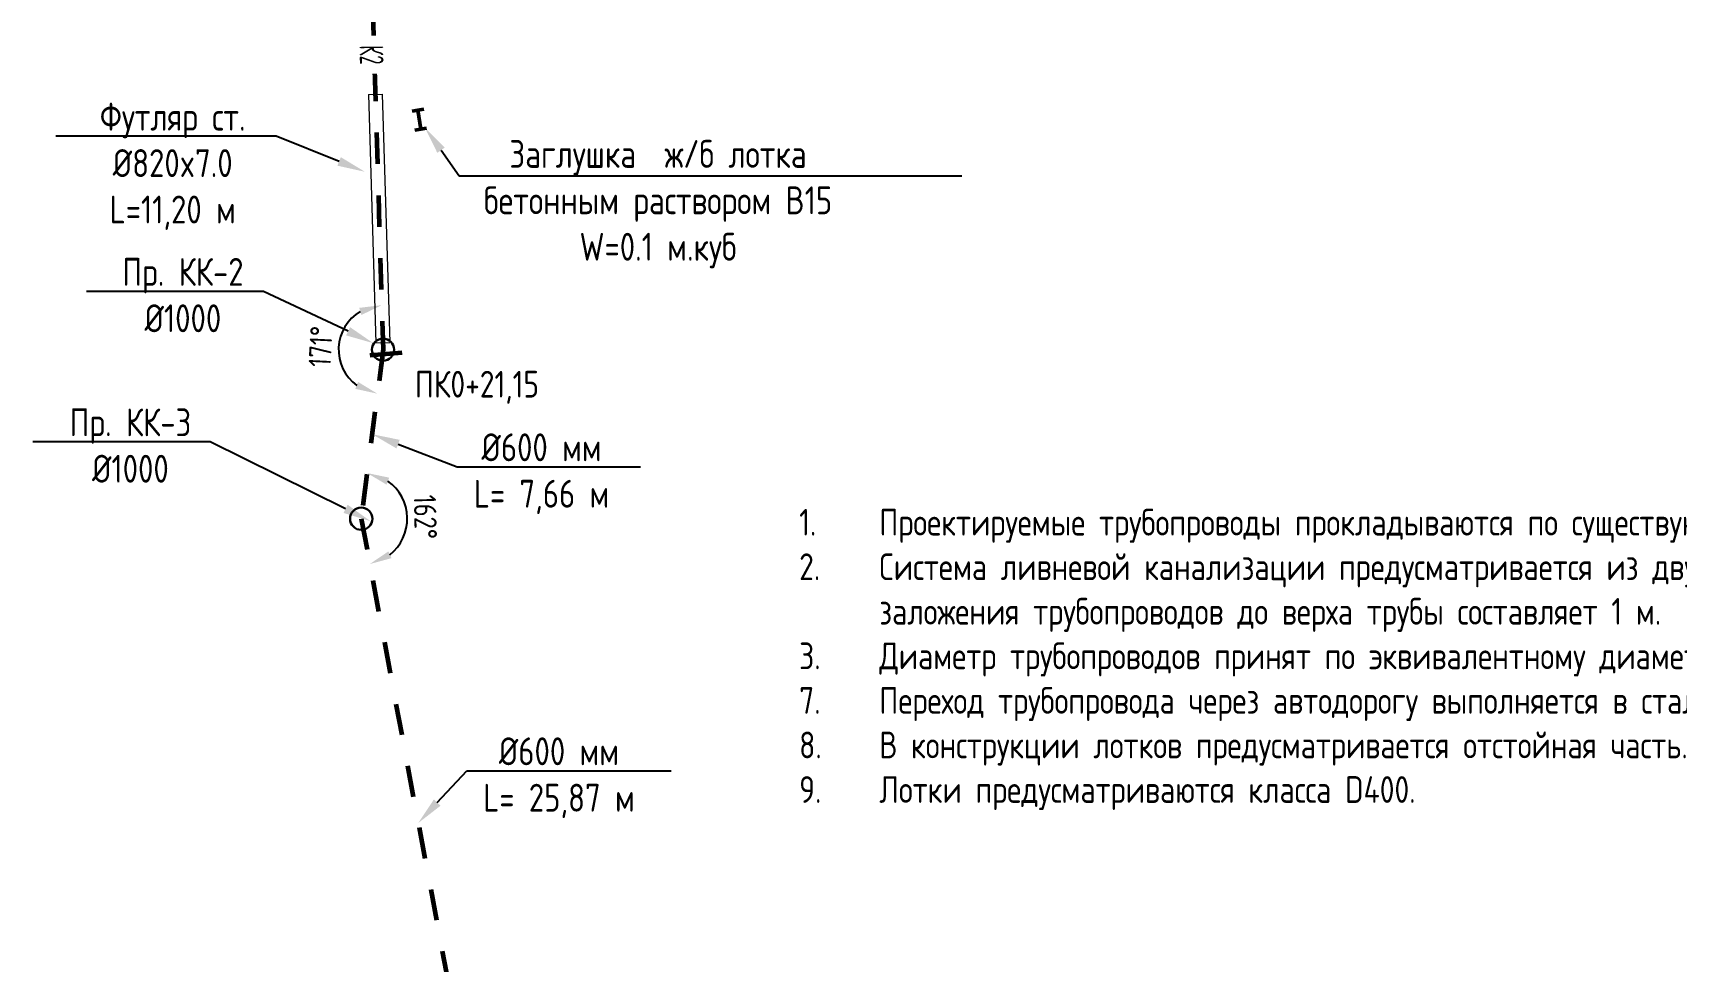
# Model space of a CAD drawing. Header units: millimetres. Extents: x 24859265 to 26550985, y 32092698 to 33532929.
# Drawn here: x 25903132 to 25976955, y 33300070 to 33341747 of the extents above; entities that cross this region are included whole.
import ezdxf
from ezdxf import colors
from ezdxf.entities.mleader import LeaderData, LeaderLine
from ezdxf.math import Vec2, Vec3

# ---------------------------------------------------------------- set-up
doc = ezdxf.new("R2010")
doc.units = ezdxf.units.MM
doc.linetypes.add('Штриховая', pattern=[2822.222233, 1411.111116, -1411.111116])
for name, color, linetype, lineweight in [('Text blocks_Ном._пера__28', 7, 'Continuous', 13), ('ВК_Текст', 7, 'Continuous', 25), ('Колодца К2', 30, 'Continuous', 30), ('Пикеты', 1, 'Continuous', 60), ('Труба К2', 7, 'Continuous', 60)]:
    doc.layers.add(name, color=color, linetype=linetype, lineweight=lineweight)
doc.layers.add('Выноски', color=7, linetype='Continuous')
doc.styles.add('GOST 2.304', font='GOST_0.TTF')
doc.styles.add('GOST_100', font='cs_gost2304.shx', dxfattribs={"width": 0.7, "height": 300})
doc.styles.get("Standard").update_dxf_attribs({"font": 'arial.ttf'})
doc.dimstyles.new('ISO-25', dxfattribs={"dimtxt": 2.5, "dimasz": 2.5, "dimexe": 1.25, "dimexo": 0.625, "dimtad": 1, "dimtxsty": 'Standard', "dimcen": 2.5, "dimadec": 0, "dimazin": 0, "dimtfac": 1, "dimtmove": 0, "dimatfit": 3, "dimfxl": 1, "dimarcsym": 0})

# ---------------------------------------------------------------- blocks, each defined once
blk = doc.blocks.new('*U4')
at = {"color": 255}
blk.add_wipeout([(-200, 125), (200, 125), (200, -125), (-200, -125)], dxfattribs=at)
at = {"layer": 'ВК_Текст', "insert": (0, 0), "char_height": 250, "attachment_point": 5, "style": 'GOST_100'}
blk.add_mtext('К2', dxfattribs=at)
blk = doc.blocks.new('*D26')
at = {"color": 0, "lineweight": -2, "transparency": 16777216}
blk.add_arc((25917882, 33319932), 2070, 308.57593, 54.69492, dxfattribs=at)
at = {"color": 0, "transparency": 16777216}
for points in [[(25919018, 33321466), (25919140, 33321777), (25918147, 33321985)], [(25919243, 33318162), (25919104, 33318465), (25918264, 33317897)]]:
    blk.add_solid(points, dxfattribs=at)
at = {"color": 0, "transparency": 16777216, "insert": (25920765, 33320014), "char_height": 1000, "attachment_point": 5, "rotation": 271.63543, "style": 'GOST 2.304'}
blk.add_mtext('162°', dxfattribs=at)
blk = doc.blocks.new('*D64')
at = {"color": 0, "lineweight": -2, "transparency": 16777216}
blk.add_arc((25918862, 33327526), 1995, 120.75201, 233.62197, dxfattribs=at)
at = {"color": 0, "transparency": 16777216}
for points in [[(25917796, 33329401), (25917889, 33329081), (25918802, 33329521)], [(25917741, 33326075), (25917617, 33325765), (25918607, 33325548)]]:
    blk.add_solid(points, dxfattribs=at)
at = {"color": 0, "transparency": 16777216, "insert": (25916058, 33327664), "char_height": 1000, "attachment_point": 5, "rotation": 87.18699, "style": 'GOST 2.304'}
blk.add_mtext('171°', dxfattribs=at)

msp = doc.modelspace()

# ---------------------------------------------------------------- linework, layer by layer
at = {"color": 6, "lineweight": 20}
for p, q in [((25918206.7792, 33338977.176), (25918827.2606, 33338995.8794)), ((25918206.7792, 33338977.176), (25918542.8987, 33327826.4721)), ((25918827.2606, 33338995.8794), (25919163.3802, 33327845.1755)), ((25918542.8987, 33327826.4721), (25919163.3802, 33327845.1755))]:
    msp.add_line(p, q, dxfattribs=at)
at = {"color": 18, "lineweight": 50, "true_color": 0x000000}
for p, q in [((25920430.6137, 33338276.0827), (25920168.9348, 33338236.501)), ((25920430.6137, 33338276.0827), (25920692.2927, 33338315.6643)), ((25920430.6137, 33338276.0827), (25920559.5117, 33337423.9233)), ((25920559.5117, 33337423.9233), (25920297.8327, 33337384.3417)), ((25920559.5117, 33337423.9233), (25920821.1907, 33337463.505))]:
    msp.add_line(p, q, dxfattribs=at)
at = {"layer": 'Колодца К2'}
for centre in [(25918862.4638, 33327526.4893), (25917882.4738, 33319931.7753)]:
    msp.add_circle(centre, 500, dxfattribs=at)
at = {"layer": 'Пикеты'}
msp.add_line((25918282.7321, 33327276.4658), (25919729.531, 33327394.9135), dxfattribs=at)
at = {"layer": 'Труба К2', "linetype": 'Штриховая'}
msp.add_lwpolyline([(25918228.5269, 33348557.2303), (25918862.4638, 33327526.4893), (25917882.4738, 33319931.7753), (25922657.7862, 33294472.7016), (25925609.9482, 33278733.5618), (25923978.596, 33278402.6815), (25929957.4373, 33233549.4491), (25931650.8083, 33222084.7906)], dxfattribs=at)

# ---------------------------------------------------------------- texts
at = {"layer": 'Text blocks_Ном._пера__28', "insert": (25936357.1302, 33320377.7205), "char_height": 1200, "attachment_point": 1, "style": 'GOST 2.304'}
msp.add_mtext_dynamic_manual_height_columns('\\pi-3600,l4800,t4800;1.^IПроектируемые трубопроводы прокладываются по существующей трассировке.\\P2.^IСистема ливневой канализации предусматривается из двухслойных гофрированных полипропиленовых труб; минимальная глубина заложения трубопроводов до верха трубы составляет 1 м.\\P3.^IДиаметр трубопроводов принят по эквивалентному диаметру существующих эксплуатируемых лотков и труб.\\P7.^IПереход трубопровода через автодорогу выполняется в стальном футляре по ГОСТ 10704-91 с внутренней и наружной антикоррозионной защитой.\\P8.^IВ конструкции лотков предусматривается отстойная часть.\\P9.^IЛотки предусматриваются класса D400.', width=93446.891347, gutter_width=12.5, heights=[0], dxfattribs=at)
at = {"layer": 'Пикеты', "style": 'GOST 2.304'}
msp.add_text('ПК0+21,15', height=1200, dxfattribs=at).set_placement((25920292.0754, 33325373.2597))

# ---------------------------------------------------------------- dimensions: what is measured, and where the dimension line sits
dim = msp.add_angular_dim_2l(base=(25919753.0675, 33319044.8092), line1=((25917882.4738, 33319931.7753), (25922657.7862, 33294472.7016)), line2=((25918862.4638, 33327526.4893), (25917882.4738, 33319931.7753)), dimstyle='ISO-25', override={"dimscale": 500, "dimtxt": 2, "dimasz": 2, "dimtxsty": 'GOST 2.304'})
dim.commit()
dim.dimension.update_dxf_attribs({"geometry": '*D26', "text_midpoint": (25920764.7387, 33320014.0678)})

# ---------------------------------------------------------------- leaders
at = {"layer": 'Выноски', "color": 0, "lineweight": -2}
ml = msp.add_multileader_mtext('Standard', dxfattribs=at)
ml.set_content('{\\C0;Футляр ст.\\P%%C820x7.0\\PL=11,20 м}', color=5, style='GOST 2.304')
ml.set_leader_properties(lineweight=-3)
ml.build(insert=Vec2(0, 0))
ml.multileader.update_dxf_attribs({"text_left_attachment_type": 6, "text_right_attachment_type": 6, "dogleg_length": 1, "arrow_head_size": 1250, "scale": 500})
ctx = ml.context
ctx.base_point, ctx.scale, ctx.char_height, ctx.arrow_head_size, ctx.landing_gap_size, ctx.plane_origin = Vec3(25904863.6842, 33337108.6248, -4000), 500, 1250, 1250, 900, Vec3(25903009.9284, 33317930.5202, -4000)
ctx.left_attachment, ctx.right_attachment, ctx.text_align_type = 6, 6, 1
notes = []
notes.append((ctx, [(1, (1, 1, 0), (25914063.389, 33337108.6248, -4000), (-1, 0), 99.8478, [(1, [(25918050.5606, 33335510.2297, -4000)], 0, [])])]))
ctx.mtext.insert, ctx.mtext.alignment, ctx.mtext.flow_direction = Vec3(25909413.6127, 33338608.6248, -4000), 2, 5
ml = msp.add_multileader_mtext('Standard', dxfattribs=at)
ml.set_content('{\\C0;Заглушка  ж/б лотка\\Pбетонным раствором B15\\PW=0.1 м.куб}', color=5, style='GOST 2.304')
ml.set_leader_properties(lineweight=-3)
ml.build(insert=Vec2(0, 0))
ml.multileader.update_dxf_attribs({"text_left_attachment_type": 6, "text_right_attachment_type": 6, "dogleg_length": 1, "arrow_head_size": 1250, "scale": 500})
ctx = ml.context
ctx.base_point, ctx.scale, ctx.char_height, ctx.arrow_head_size, ctx.landing_gap_size, ctx.plane_origin = Vec3(25922389.4317, 33335330.7233), 500, 1250, 1250, 900, Vec3(25919704.0298, 33315500.3484)
ctx.left_attachment, ctx.right_attachment, ctx.text_align_type = 6, 6, 1
notes.append((ctx, [(0, (1, 1, 0), (25922289.5839, 33335330.7233), (1, 0), 99.8478, [(1, [(25920742.6947, 33337497.0168)], 0, [])])]))
ctx.mtext.insert, ctx.mtext.alignment, ctx.mtext.flow_direction = Vec3(25931216.9692, 33336937.228), 2, 5
ml = msp.add_multileader_mtext('Standard', dxfattribs=at)
ml.set_content('{\\C0;Пр. КК-2\\P%%C1000}', color=5, style='GOST 2.304')
ml.set_leader_properties(lineweight=-3)
ml.build(insert=Vec2(0, 0))
ml.multileader.update_dxf_attribs({"text_left_attachment_type": 6, "text_right_attachment_type": 6, "dogleg_length": 1, "arrow_head_size": 1250, "scale": 500})
ctx = ml.context
ctx.base_point, ctx.scale, ctx.char_height, ctx.arrow_head_size, ctx.landing_gap_size, ctx.plane_origin = Vec3(25906345.7416, 33330141.2142, 4288), 500, 1250, 1250, 900, Vec3(25919068.1027, 33312506.5853, 4288)
ctx.left_attachment, ctx.right_attachment, ctx.text_align_type = 6, 6, 1
notes.append((ctx, [(1, (1, 1, 0), (25913496.6615, 33330141.2142, 4288), (-1, 0), 99.8478, [(1, [(25918425.8579, 33327813.8006, 4288)], 0, [])])]))
ctx.mtext.insert, ctx.mtext.alignment, ctx.mtext.flow_direction = Vec3(25909871.2777, 33331641.2142, 4288), 2, 5
ml = msp.add_multileader_mtext('Standard', dxfattribs=at)
ml.set_content('{\\C0;Пр. КК-3\\P%%C1000}', color=5, style='GOST 2.304')
ml.set_leader_properties(lineweight=-3)
ml.build(insert=Vec2(0, 0))
ml.multileader.update_dxf_attribs({"text_left_attachment_type": 6, "text_right_attachment_type": 6, "dogleg_length": 1, "arrow_head_size": 1250, "scale": 500})
ctx = ml.context
ctx.base_point, ctx.scale, ctx.char_height, ctx.arrow_head_size, ctx.landing_gap_size, ctx.plane_origin = Vec3(25904037.1264, 33323386.8899), 500, 1250, 1250, 900, Vec3(25918943.5632, 33304515.4163)
ctx.left_attachment, ctx.right_attachment, ctx.text_align_type = 6, 6, 1
notes.append((ctx, [(1, (1, 1, 0), (25911091.5489, 33323386.8899), (-1, 0), 99.8478, [(1, [(25918301.3185, 33319822.6316)], 0, [])])]))
ctx.mtext.insert, ctx.mtext.alignment, ctx.mtext.flow_direction = Vec3(25907514.4138, 33324886.8899), 2, 5
ml = msp.add_multileader_mtext('Standard', dxfattribs=at)
ml.set_content('{\\C0;%%C600 мм\\PL= 7,66 м}', color=5, style='GOST 2.304')
ml.set_leader_properties(lineweight=-3)
ml.build(insert=Vec2(0, 0))
ml.multileader.update_dxf_attribs({"text_left_attachment_type": 6, "text_right_attachment_type": 6, "dogleg_length": 1, "arrow_head_size": 1250, "scale": 500})
ctx = ml.context
ctx.base_point, ctx.scale, ctx.char_height, ctx.arrow_head_size, ctx.landing_gap_size, ctx.plane_origin = Vec3(25922296.9395, 33322264.3943), 500, 1250, 1250, 900, Vec3(25904781.4429, 33304950.9658)
ctx.left_attachment, ctx.right_attachment, ctx.text_align_type = 6, 6, 1
notes.append((ctx, [(0, (1, 1, 0), (25922197.0917, 33322264.3943), (1, 0), 99.8478, [(1, [(25918372.4688, 33323729.1323)], 0, [])])]))
ctx.mtext.insert, ctx.mtext.alignment, ctx.mtext.flow_direction = Vec3(25925983.7515, 33323764.3943), 2, 5
ml = msp.add_multileader_mtext('Standard', dxfattribs=at)
ml.set_content('{\\C0;%%C600 мм\\PL= 25,87 м}', color=5, style='GOST 2.304')
ml.set_leader_properties(lineweight=-3)
ml.build(insert=Vec2(0, 0))
ml.multileader.update_dxf_attribs({"text_left_attachment_type": 6, "text_right_attachment_type": 6, "dogleg_length": 1, "arrow_head_size": 1250, "scale": 500})
ctx = ml.context
ctx.base_point, ctx.scale, ctx.char_height, ctx.arrow_head_size, ctx.landing_gap_size, ctx.plane_origin = Vec3(25922721.8794, 33308616.1332), 500, 1250, 1250, 900, Vec3(25906853.8347, 33287492.5142)
ctx.left_attachment, ctx.right_attachment, ctx.text_align_type = 6, 6, 1
notes.append((ctx, [(0, (1, 1, 0), (25922622.0317, 33308616.1332), (1, 0), 99.8478, [(1, [(25920444.8606, 33306270.6807)], 0, [])])]))
ctx.mtext.insert, ctx.mtext.alignment, ctx.mtext.flow_direction = Vec3(25926766.0896, 33310116.1332), 2, 5
for ctx, leaders in notes:
    for number, flags, end, landing, length, lines in leaders:
        leader = LeaderData()
        leader.index, (leader.has_last_leader_line, leader.has_dogleg_vector, leader.attachment_direction) = number, flags
        leader.last_leader_point, leader.dogleg_vector, leader.dogleg_length = Vec3(end), Vec3(landing), length
        for number, points, colour, breaks in lines:
            line = LeaderLine()
            line.index, line.vertices, line.color, line.breaks = number, Vec3.list(points), colors.encode_raw_color(colour), breaks
            leader.lines.append(line)
        ctx.leaders.append(leader)

# ---------------------------------------------------------------- next in the draw order: block references
at = {"layer": 'ВК_Текст', "xscale": 4.266666666666672, "yscale": 4.266666666666672, "zscale": 4.266666666666672, "rotation": 270.8663828982721}
msp.add_blockref('*U4', (25918348.728, 33340761.8391), dxfattribs=at)

# ---------------------------------------------------------------- next in the draw order: dimensions: what is measured, and where the dimension line sits
dim = msp.add_angular_dim_2l(base=(25917157.6004, 33328563.0551), line1=((25918862.4638, 33327526.4893), (25917882.4738, 33319931.7753)), line2=((25918228.5269, 33348557.2303), (25918862.4638, 33327526.4893)), dimstyle='ISO-25', override={"dimscale": 500, "dimtxt": 2, "dimasz": 2, "dimtxsty": 'GOST 2.304'})
dim.commit()
dim.dimension.update_dxf_attribs({"geometry": '*D64', "text_midpoint": (25916057.7388, 33327664.3016)})

# ---------------------------------------------------------------- next in the draw order: leaders
at = {"layer": 'Выноски', "color": 0, "lineweight": -2}
ml = msp.add_multileader_mtext('Standard', dxfattribs=at)
ml.set_content('{\\C0;%%C600 мм\\PL= 20,87 м}', color=5, style='GOST 2.304')
ml.set_leader_properties(lineweight=-3)
ml.build(insert=Vec2(0, 0))
ml.multileader.update_dxf_attribs({"text_left_attachment_type": 6, "text_right_attachment_type": 6, "dogleg_length": 1, "arrow_head_size": 1250, "scale": 500})
ctx = ml.context
ctx.base_point, ctx.scale, ctx.char_height, ctx.arrow_head_size, ctx.landing_gap_size, ctx.plane_origin = Vec3(25904673.0031, 33344795.9623), 500, 1250, 1250, 900, Vec3(25904728.5571, 33323877.8013)
ctx.left_attachment, ctx.right_attachment, ctx.text_align_type = 6, 6, 1
notes = []
notes.append((ctx, [(1, (1, 1, 0), (25912950.6207, 33344795.9623), (-1, 0), 99.8478, [(1, [(25918319.583, 33342655.9678)], 0, [])])]))
ctx.mtext.insert, ctx.mtext.alignment, ctx.mtext.flow_direction = Vec3(25908761.888, 33346295.9623), 2, 5
for ctx, leaders in notes:
    for number, flags, end, landing, length, lines in leaders:
        leader = LeaderData()
        leader.index, (leader.has_last_leader_line, leader.has_dogleg_vector, leader.attachment_direction) = number, flags
        leader.last_leader_point, leader.dogleg_vector, leader.dogleg_length = Vec3(end), Vec3(landing), length
        for number, points, colour, breaks in lines:
            line = LeaderLine()
            line.index, line.vertices, line.color, line.breaks = number, Vec3.list(points), colors.encode_raw_color(colour), breaks
            leader.lines.append(line)
        ctx.leaders.append(leader)

doc.saveas('drawing.dxf')
